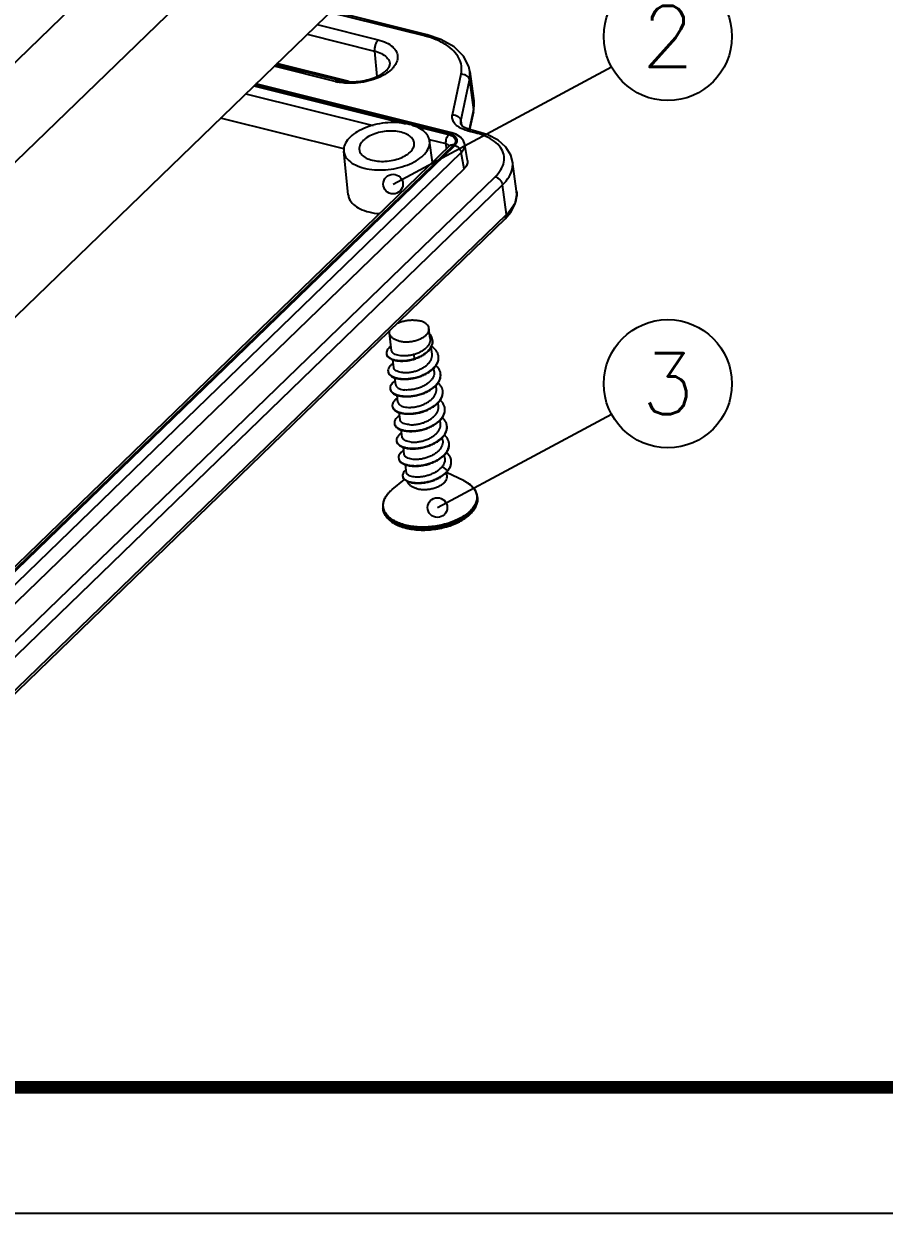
# Model space of a CAD drawing. Header units: millimetres. Extents: x 424 to 1788, y -1993 to 196.
# Drawn here: x 557.78 to 585.14, y 34.84 to 72.64 of the extents above; entities that cross this region are included whole.
import ezdxf
from ezdxf.enums import TextEntityAlignment as Align

# ---------------------------------------------------------------- set-up
doc = ezdxf.new("R2010")
doc.units = ezdxf.units.MM
doc.layers.add('dim', color=3, linetype='Continuous', lineweight=9)
doc.layers.add('from', color=7, linetype='Continuous')
doc.styles.add('TXT', font='txt.shx', dxfattribs={"bigfont": 'gbcbig.shx'})
doc.dimstyles.new('ISO', dxfattribs={"dimscale": 0.6, "dimtxt": 2.5, "dimasz": 2.5, "dimexe": 1.25, "dimexo": 0.625, "dimtad": 0, "dimdsep": 46, "dimtxsty": 'Standard', "dimblk": 'OPEN', "dimcen": 0, "dimclrd": 4, "dimclre": 4, "dimadec": 0, "dimazin": 0, "dimtfac": 1, "dimtofl": 0, "dimtmove": 0, "dimatfit": 3, "dimfxl": 1, "dimarcsym": 0})

# ---------------------------------------------------------------- blocks, each defined once
blk = doc.blocks.new('_Open')
at = {"color": 0, "linetype": 'ByBlock', "lineweight": -2}
for p, q in [((-1, 0.167), (0, 0)), ((-1, -0.167), (0, 0)), ((0, 0), (-1, 0))]:
    blk.add_line(p, q, dxfattribs=at)
blk = doc.blocks.new('*u43')
at = {"color": 7, "linetype": 'Continuous'}
for p, q in [((-7.239, -2.163, 0), (30.49, 34.334, 0)), ((-4.408, -5.195, 0), (33.321, 31.301, 0)), ((-3.347, -13.121, 0), (34.799, 23.779, 0)), ((32.772, 15.166, 0), (27.304, 16.529, 0)), ((32.927, 15.226, 0), (27.386, 16.608, 0)), ((26.573, 15.822, 0), (30.099, 14.942, 0)), ((25.996, 15.264, 0), (29.887, 14.294, 0)), ((29.887, 14.294, 0), (30.014, 12.823, 0)), ((27.61, 12.535, 0), (24.084, 13.414, 0)), ((27.782, 12.602, 0), (24.174, 13.501, 0)), ((28.421, 12.526, 0), (24.242, 13.567, 0)), ((35.38, 12.605, 0), (35.402, 13.109, 0)), ((35.401, 13.116, 0), (35.63, 11.408, 0)), ((34.357, 9.571, 0), (23.03, 12.395, 0)), ((34.392, 10.615, 0), (34.89, 12.968, 0)), ((34.882, 10.252, 0), (35.38, 12.605, 0)), ((35.38, 12.605, 0), (35.609, 10.897, 0)), ((22.446, 11.83, 0), (29.801, 9.996, 0)), ((22.91, 12.278, 0), (31.684, 10.091, 0)), ((34.219, 9.518, 0), (22.958, 12.325, 0)), ((35.604, 10.779, 0), (35.645, 11.148, 0)), ((35.63, 11.408, 0), (35.609, 10.897, 0)), ((35.645, 11.148, 0), (35.63, 11.408, 0)), ((28.112, 8.64, 0), (20.986, 10.417, 0)), ((35.609, 10.897, 0), (35.366, 9.752, 0)), ((35.604, 10.779, 0), (35.386, 9.748, 0)), ((35.604, 10.779, 0), (35.609, 10.897, 0)), ((32.081, 9.992, 0), (34.171, 9.471, 0)), ((34.876, 10.102, 0), (34.882, 10.252, 0)), ((34.876, 10.099, 0), (34.876, 10.102, 0)), ((34.882, 10.252, 0), (34.912, 10.028, 0)), ((35.707, 9.572, 0), (35.3, 9.673, 0)), ((35.862, 9.632, 0), (35.455, 9.733, 0)), ((33.049, 9.186, 0), (34.001, 8.949, 0)), ((33.248, 7.878, 0), (33.072, 9.111, 0)), ((34.001, 8.949, 0), (34.03, 8.634, 0)), ((34.212, 8.81, 0), (-3.93, -28.086, 0)), ((34.449, 8.856, 0), (-3.693, -28.039, 0)), ((-3.615, -28.059, 0), (34.527, 8.837, 0)), ((-3.237, -28.463, 0), (34.904, 8.433, 0)), ((28.363, 5.99, 0), (28.109, 8.506, 0)), ((35.06, 7.487, 0), (34.904, 8.433, 0)), ((35.261, 7.973, 0), (35.099, 8.902, 0)), ((37.866, 7.907, 0), (37.866, 7.909, 0)), ((38.1, 6.197, 0), (37.866, 7.907, 0)), ((35.06, 7.487, 0), (-3.082, -29.408, 0)), ((-1.266, -29.85, 0), (36.857, 7.028, 0)), ((-0.84, -30.318, 0), (37.283, 6.56, 0)), ((37.517, 4.85, 0), (37.283, 6.56, 0)), ((37.517, 4.85, 0), (-0.625, -32.046, 0)), ((37.442, 4.593, 0), (-0.7, -32.303, 0)), ((30.873, -3.005, 0), (30.753, -2.014, 0)), ((33.107, -2.316, 0), (33.036, -1.735, 0)), ((32.148, -3.247, 0), (32.193, -3.478, 0)), ((33.216, -3.212, 0), (33.167, -2.809, 0)), ((30.994, -3.992, 0), (30.938, -3.537, 0)), ((32.19, -3.479, 0), (32.193, -3.478, 0)), ((32.193, -3.478, 0), (32.196, -3.503, 0)), ((33.338, -4.216, 0), (33.315, -4.028, 0)), ((31.117, -4.996, 0), (31.066, -4.585, 0)), ((33.461, -5.22, 0), (33.438, -5.034, 0)), ((31.239, -6, 0), (31.189, -5.59, 0)), ((33.583, -6.224, 0), (33.56, -6.034, 0)), ((31.362, -7.004, 0), (31.312, -6.597, 0)), ((33.706, -7.228, 0), (33.683, -7.039, 0)), ((31.484, -8.008, 0), (31.434, -7.598, 0)), ((33.828, -8.232, 0), (33.806, -8.047, 0)), ((31.607, -9.012, 0), (31.556, -8.601, 0)), ((31.735, -10.068, 0), (31.679, -9.608, 0)), ((33.951, -9.236, 0), (33.928, -9.046, 0)), ((33.795, -9.717, 0), (34.112, -9.96, 0)), ((34.077, -10.269, 0), (34.05, -10.05, 0)), ((35.061, -10.541, 0), (34.052, -10.049, 0)), ((34.112, -9.96, 0), (34.115, -9.985, 0)), ((30.904, -11.049, 0), (31.613, -10.455, 0)), ((35.839, -11.498, 0), (35.833, -11.449, 0)), ((30.379, -12.164, 0), (30.373, -12.115, 0))]:
    blk.add_line(p, q, dxfattribs=at)
at = {"color": 7, "linetype": 'Continuous', "elevation": 0}
for points in [[(35.402, 13.109), (35.342, 13.393), (35.029, 14.003), (34.485, 14.534), (33.724, 14.962), (32.927, 15.226)], [(35.088, 9.875), (34.946, 9.98), (34.886, 10.065), (34.876, 10.102)], [(35.455, 9.733), (35.309, 9.776), (35.088, 9.875)], [(37.865, 7.909), (37.766, 8.276), (37.479, 8.739), (37.028, 9.135), (36.431, 9.448), (35.862, 9.632)], [(35.099, 8.902), (35.032, 9.098), (34.858, 9.321), (34.592, 9.49), (34.357, 9.571)], [(34.225, 8.821), (34.227, 8.827), (34.212, 8.81)], [(37.442, 4.593), (37.77, 4.975), (38.027, 5.474), (38.114, 5.986), (38.099, 6.203)]]:
    blk.add_lwpolyline(points, dxfattribs=at)
at = {"color": 7, "linetype": 'Continuous'}
for centre, radius, start, end in [((31.432, 9.79, 0), 5.54, 74.67369, 76.00135), ((28.359, 15.541, 0), 3.098, 256.01902, 258.96695), ((34.664, 5.389, 0), 4.31, 74.31553, 76.00211), ((34.067, 8.751, 0), 0.151, 22.11927, 24.96565), ((36.863, 6.041, 0), 1.247, 348.39477, 350.95831), ((32.687, -2.475, 0), 0.563, 4.37585, 6.92365), ((30.84, -3.15, 0), 0.265, 186.77075, 194.64991), ((32.955, -3.415, 0), 0.633, 4.67049, 6.95056), ((31.434, -1.077, 0), 2.543, 287.44424, 287.57628), ((30.943, -4.171, 0), 0.278, 186.75489, 194.64402), ((33.085, -4.418, 0), 0.626, 4.62556, 6.91569), ((31.055, -5.176, 0), 0.268, 186.92818, 192.17839), ((33.219, -5.421, 0), 0.614, 4.65322, 6.99949), ((31.198, -6.176, 0), 0.288, 187.15935, 192.1282), ((33.325, -6.427, 0), 0.631, 4.68164, 6.97397), ((31.316, -7.182, 0), 0.283, 186.84109, 197.23808), ((33.448, -7.43, 0), 0.631, 4.63647, 6.91692), ((31.422, -8.188, 0), 0.267, 186.77722, 192.07496), ((33.587, -8.433, 0), 0.614, 4.64282, 6.96607), ((31.56, -9.189, 0), 0.282, 187.1636, 192.19916), ((33.7, -9.439, 0), 0.624, 1.72404, 7.00263), ((31.761, -10.22, 0), 0.254, 187.13765, 192.7807), ((33.187, -9.19, 0), 1.203, 319.47453, 320.21916), ((33.193, -9.217, 0), 1.2, 320.21833, 321.12392), ((31.441, -12.021, 0), 1.061, 156.52114, 156.76113), ((31.773, -12.217, 0), 1.448, 141.95467, 145.56922), ((35.046, -11.544, 0), 0.793, 3.40268, 6.92827), ((31.15, -12.021, 0), 0.782, 186.93564, 190.49675), ((32.511, -10.016, 0), 3.351, 255.30744, 256.00251)]:
    blk.add_arc(centre, radius, start, end, dxfattribs=at)
for points, start_tangent, end_tangent in [([(32.772, 15.166, 0), (32.865, 15.224, 0), (32.927, 15.226, 0)], (0.718749, 0.695269), (0.97624, -0.216694)), ([(34.89, 12.968, 0), (34.909, 13.433, 0), (34.767, 13.88, 0), (34.469, 14.29, 0), (34.026, 14.65, 0), (33.453, 14.945, 0), (32.896, 15.134, 0)], (0.206769, 0.97839), (-0.964408, 0.264419)), ([(30.099, 14.942, 0), (30.006, 14.819, 0), (29.933, 14.654, 0), (29.892, 14.47, 0), (29.887, 14.294, 0)], (-0.718749, -0.695269), (0.086257, -0.996273)), ([(30.099, 14.942, 0), (30.575, 14.773, 0), (30.939, 14.532, 0), (31.159, 14.236, 0), (31.223, 13.906, 0), (31.124, 13.565, 0), (30.993, 13.368, 0)], (0.9703, -0.241905), (-0.63316, -0.774021)), ([(29.887, 14.294, 0), (30.296, 14.143, 0), (30.592, 13.928, 0), (30.751, 13.665, 0), (30.774, 13.536, 0)], (0.9703, -0.241905), (0.057088, -0.998369)), ([(30.993, 13.368, 0), (30.871, 13.236, 0), (30.479, 12.941, 0), (29.977, 12.701, 0), (29.397, 12.531, 0), (28.781, 12.445, 0), (28.169, 12.446, 0), (27.766, 12.5, 0)], (-0.63316, -0.774021), (-0.981457, 0.191683)), ([(27.782, 12.602, 0), (28.212, 12.53, 0), (28.697, 12.519, 0), (29.2, 12.574, 0), (29.679, 12.691, 0), (30.097, 12.856, 0), (30.422, 13.05, 0), (30.639, 13.245, 0), (30.75, 13.416, 0), (30.775, 13.537, 0)], (0.9703, -0.241905), (-0.059281, 0.998241)), ([(27.61, 12.535, 0), (27.711, 12.599, 0), (27.782, 12.601, 0)], (0.718749, 0.695269), (0.975959, -0.217954)), ([(34.89, 12.968, 0), (35.063, 12.944, 0), (35.217, 12.866, 0), (35.328, 12.747, 0), (35.38, 12.605, 0)], (0.999745, 0.022599), (0.13124, -0.991351)), ([(34.756, 9.899, 0), (34.68, 9.953, 0), (34.488, 10.152, 0), (34.391, 10.377, 0), (34.392, 10.615, 0)], (-0.8367, 0.547661), (0.207107, 0.978318)), ([(34.392, 10.615, 0), (34.565, 10.591, 0), (34.719, 10.513, 0), (34.83, 10.394, 0), (34.882, 10.252, 0)], (0.999745, 0.022599), (0.13124, -0.991351)), ([(31.898, 10.057, 0), (31.306, 10.151, 0), (30.665, 10.152, 0), (30.019, 10.06, 0), (29.412, 9.882, 0), (28.886, 9.63, 0), (28.476, 9.321, 0), (28.21, 8.976, 0), (28.106, 8.619, 0), (28.109, 8.506, 0)], (-0.9703, 0.241905), (0.104394, -0.994536)), ([(31.428, 9.602, 0), (31.013, 9.665, 0), (30.562, 9.656, 0), (30.117, 9.579, 0), (29.706, 9.436, 0), (29.371, 9.244, 0), (29.132, 9.012, 0), (29.013, 8.766, 0), (29.003, 8.609, 0)], (-0.9703, 0.241905), (0.09649, -0.995334)), ([(33.071, 9.111, 0), (33.012, 9.314, 0), (32.781, 9.624, 0), (32.401, 9.878, 0), (31.898, 10.057, 0)], (-0.144009, 0.989576), (-0.9703, 0.241905)), ([(35.3, 9.673, 0), (34.957, 9.79, 0), (34.756, 9.899, 0)], (-0.970276, 0.241999), (-0.8367, 0.547661)), ([(35.3, 9.673, 0), (35.393, 9.731, 0), (35.454, 9.732, 0)], (0.718749, 0.695269), (0.976317, -0.216347)), ([(35.707, 9.572, 0), (35.8, 9.63, 0), (35.861, 9.631, 0)], (0.718749, 0.695269), (0.976276, -0.216531)), ([(29.286, 7.53, 0), (29.878, 7.436, 0), (30.519, 7.435, 0), (31.165, 7.527, 0), (31.772, 7.705, 0), (32.298, 7.957, 0), (32.708, 8.266, 0), (32.974, 8.611, 0), (33.078, 8.968, 0), (33.071, 9.111, 0)], (0.9703, -0.241905), (-0.144009, 0.989576)), ([(29.756, 7.985, 0), (30.171, 7.923, 0), (30.622, 7.931, 0), (31.067, 8.009, 0), (31.478, 8.151, 0), (31.813, 8.344, 0), (32.052, 8.575, 0), (32.171, 8.821, 0), (32.178, 8.997, 0)], (0.9703, -0.241905), (-0.136045, 0.990703)), ([(32.178, 8.997, 0), (32.163, 9.068, 0), (32.028, 9.291, 0), (31.775, 9.474, 0), (31.428, 9.602, 0)], (-0.136045, 0.990703), (-0.9703, 0.241905)), ([(34.171, 9.471, 0), (34.096, 9.371, 0), (34.038, 9.238, 0), (34.004, 9.09, 0), (34.001, 8.949, 0)], (-0.718745, -0.695274), (0.09195, -0.995764)), ([(34.001, 8.949, 0), (34.078, 8.923, 0), (34.146, 8.883, 0), (34.197, 8.828, 0), (34.204, 8.815, 0)], (0.970321, -0.241821), (0.422025, -0.906584)), ([(34.171, 9.471, 0), (34.315, 9.423, 0), (34.443, 9.348, 0)], (0.970291, -0.24194), (0.793091, -0.609104)), ([(34.219, 9.518, 0), (34.3, 9.569, 0), (34.357, 9.571, 0)], (0.718749, 0.695269), (0.976001, -0.217768)), ([(34.572, 9.337, 0), (34.522, 9.381, 0), (34.47, 9.417, 0), (34.417, 9.446, 0), (34.365, 9.47, 0), (34.314, 9.489, 0), (34.266, 9.505, 0), (34.219, 9.518, 0)], (-0.699062, 0.715061), (-0.970301, 0.241901)), ([(34.443, 9.348, 0), (34.538, 9.245, 0), (34.576, 9.119, 0), (34.545, 8.986, 0), (34.449, 8.856, 0)], (0.793091, -0.609104), (-0.719563, -0.694427)), ([(34.527, 8.837, 0), (34.558, 8.869, 0), (34.588, 8.906, 0), (34.616, 8.947, 0), (34.64, 8.992, 0), (34.657, 9.042, 0), (34.667, 9.097, 0), (34.665, 9.157, 0), (34.648, 9.221, 0), (34.616, 9.283, 0), (34.572, 9.337, 0)], (0.718754, 0.695264), (-0.699062, 0.715061)), ([(36.857, 7.028, 0), (37.194, 7.445, 0), (37.364, 7.88, 0), (37.358, 8.31, 0), (37.176, 8.713, 0), (36.826, 9.07, 0), (36.327, 9.361, 0), (35.83, 9.539, 0)], (0.718586, 0.695438), (-0.962716, 0.270513)), ([(28.109, 8.506, 0), (28.172, 8.273, 0), (28.403, 7.963, 0), (28.783, 7.71, 0), (29.286, 7.53, 0)], (0.104394, -0.994536), (0.9703, -0.241905)), ([(29.003, 8.609, 0), (29.021, 8.519, 0), (29.156, 8.296, 0), (29.409, 8.113, 0), (29.756, 7.985, 0)], (0.09649, -0.995334), (0.9703, -0.241905)), ([(34.449, 8.856, 0), (34.325, 8.864, 0), (34.226, 8.822, 0), (34.212, 8.81, 0)], (-0.9703, 0.241905), (-0.717172, -0.696897)), ([(34.527, 8.837, 0), (34.656, 8.781, 0), (34.772, 8.686, 0), (34.859, 8.563, 0), (34.904, 8.433, 0)], (0.9703, -0.241903), (0.162232, -0.986753)), ([(34.904, 8.433, 0), (34.948, 8.478, 0), (34.991, 8.53, 0), (35.031, 8.588, 0), (35.064, 8.653, 0), (35.09, 8.724, 0), (35.103, 8.802, 0), (35.101, 8.888, 0), (35.099, 8.901, 0)], (0.718761, 0.695257), (-0.172609, 0.98499)), ([(35.261, 7.973, 0), (35.263, 7.96, 0), (35.228, 7.722, 0), (35.06, 7.487, 0)], (0.174747, -0.984613), (-0.718749, -0.695269)), ([(37.283, 6.56, 0), (37.664, 7.032, 0), (37.855, 7.522, 0), (37.866, 7.907, 0)], (0.718071, 0.69597), (-0.132561, 0.991175)), ([(36.857, 7.028, 0), (37.006, 6.964, 0), (37.139, 6.852, 0), (37.236, 6.711, 0), (37.284, 6.56, 0)], (0.9703, -0.241905), (0.129491, -0.991581)), ([(38.099, 6.197, 0), (38.094, 5.845, 0)], (0.132563, -0.991175), (-0.157133, -0.987577)), ([(28.364, 5.99, 0), (28.428, 5.752, 0), (28.663, 5.436, 0), (29.051, 5.177, 0), (29.565, 4.994, 0)], (0.104406, -0.994535), (0.9703, -0.241905)), ([(38.084, 5.79, 0), (37.898, 5.322, 0), (37.517, 4.85, 0)], (-0.2011, -0.979571), (-0.718001, -0.696043)), ([(29.565, 4.994, 0), (30.168, 4.898, 0)], (0.9703, -0.241905), (0.997058, -0.076645)), ([(37.442, 4.593, 0), (37.506, 4.697, 0), (37.517, 4.85, 0)], (0.715264, 0.698854), (-0.129491, 0.991581)), ([(31.203, -1.438, 0), (31.351, -1.374, 0), (31.573, -1.305, 0), (31.808, -1.262, 0), (32.047, -1.245, 0), (32.279, -1.256, 0), (32.495, -1.293, 0)], (0.894918, 0.44623), (0.9703, -0.241905)), ([(33.035, -1.735, 0), (33.02, -1.666, 0), (32.952, -1.547, 0), (32.839, -1.442, 0), (32.684, -1.357, 0), (32.495, -1.293, 0)], (-0.121647, 0.992573), (-0.9703, 0.241905)), ([(30.753, -2.014, 0), (30.751, -1.955, 0), (30.77, -1.856, 0)], (-0.121647, 0.992573), (0.320386, 0.947287)), ([(31.293, -2.456, 0), (31.104, -2.393, 0), (30.949, -2.307, 0), (30.836, -2.202, 0), (30.769, -2.083, 0), (30.753, -2.014, 0)], (-0.9703, 0.241905), (-0.121647, 0.992573)), ([(31.293, -2.456, 0), (31.509, -2.494, 0), (31.741, -2.504, 0), (31.98, -2.488, 0), (32.215, -2.444, 0), (32.437, -2.375, 0), (32.634, -2.285, 0), (32.799, -2.177, 0), (32.925, -2.055, 0), (33.006, -1.926, 0), (33.038, -1.794, 0), (33.035, -1.735, 0)], (0.9703, -0.241905), (-0.121647, 0.992573)), ([(33.246, -2.407, 0), (33.243, -2.386, 0), (33.197, -2.237, 0), (33.112, -2.098, 0), (33.078, -2.059, 0)], (-0.1206, 0.992701), (-0.671581, 0.740931)), ([(33.106, -2.316, 0), (33.104, -2.45, 0), (33.062, -2.594, 0), (32.982, -2.733, 0), (32.868, -2.862, 0), (32.721, -2.983, 0), (32.546, -3.09, 0), (32.351, -3.179, 0), (32.148, -3.247, 0)], (0.120904, -0.992664), (-0.963389, -0.268106)), ([(32.193, -3.478, 0), (32.43, -3.39, 0), (32.648, -3.281, 0), (32.84, -3.154, 0), (33, -3.012, 0), (33.123, -2.86, 0), (33.206, -2.703, 0), (33.246, -2.543, 0), (33.248, -2.432, 0)], (0.954009, 0.299778), (-0.07635, 0.997081)), ([(32.202, -3.501, 0), (32.433, -3.415, 0), (32.651, -3.306, 0), (32.843, -3.179, 0), (33.003, -3.037, 0), (33.126, -2.885, 0), (33.209, -2.728, 0), (33.249, -2.568, 0), (33.249, -2.432, 0)], (0.953316, 0.301976), (-0.1206, 0.992701)), ([(30.844, -2.765, 0), (30.841, -2.766, 0), (30.709, -2.874, 0), (30.62, -2.988, 0), (30.578, -3.104, 0), (30.576, -3.181, 0)], (-0.831727, -0.555184), (0.118494, -0.992955)), ([(30.58, -3.206, 0), (30.586, -3.242, 0), (30.638, -3.346, 0), (30.735, -3.439, 0), (30.872, -3.515, 0), (31.045, -3.572, 0), (31.247, -3.607, 0), (31.471, -3.618, 0), (31.71, -3.605, 0), (31.954, -3.566, 0), (32.196, -3.503, 0)], (0.118494, -0.992955), (0.954009, 0.299778)), ([(30.583, -3.217, 0), (30.635, -3.321, 0), (30.732, -3.414, 0), (30.869, -3.49, 0), (31.042, -3.547, 0), (31.244, -3.582, 0), (31.468, -3.593, 0), (31.707, -3.58, 0), (31.951, -3.541, 0), (32.19, -3.479, 0)], (0.253551, -0.967322), (0.95441, 0.298498)), ([(30.67, -4.229, 0), (30.678, -4.267, 0), (30.734, -4.379, 0), (30.84, -4.479, 0), (30.991, -4.561, 0), (31.182, -4.622, 0), (31.406, -4.659, 0), (31.656, -4.669, 0), (31.923, -4.651, 0), (32.197, -4.604, 0), (32.468, -4.53, 0), (32.728, -4.429, 0), (32.966, -4.305, 0), (33.176, -4.159, 0), (33.348, -3.997, 0), (33.478, -3.824, 0), (33.56, -3.643, 0), (33.591, -3.46, 0), (33.587, -3.364, 0)], (0.11822, -0.992987), (-0.121015, 0.992651)), ([(30.674, -4.242, 0), (30.731, -4.354, 0), (30.837, -4.454, 0), (30.988, -4.536, 0), (31.179, -4.597, 0), (31.403, -4.634, 0), (31.653, -4.644, 0), (31.92, -4.626, 0), (32.194, -4.579, 0), (32.465, -4.505, 0), (32.725, -4.404, 0), (32.963, -4.279, 0), (33.172, -4.134, 0), (33.345, -3.972, 0), (33.474, -3.799, 0), (33.557, -3.618, 0), (33.588, -3.435, 0), (33.586, -3.364, 0)], (0.253453, -0.967348), (-0.081426, 0.996679)), ([(31.398, -3.316, 0), (31.227, -3.284, 0), (31.081, -3.233, 0), (30.972, -3.166, 0), (30.902, -3.087, 0), (30.874, -3.005, 0)], (-0.993521, 0.11365), (-0.123392, 0.992358)), ([(32.148, -3.247, 0), (31.954, -3.291, 0), (31.759, -3.318, 0), (31.571, -3.326, 0), (31.398, -3.316, 0)], (-0.963389, -0.268106), (-0.993521, 0.11365)), ([(31.516, -4.282, 0), (31.714, -4.287, 0), (31.927, -4.268, 0), (32.147, -4.225, 0), (32.365, -4.158, 0), (32.573, -4.069, 0), (32.763, -3.959, 0), (32.928, -3.833, 0), (33.06, -3.693, 0), (33.155, -3.543, 0), (33.208, -3.389, 0), (33.218, -3.235, 0), (33.216, -3.212, 0)], (0.996245, -0.086581), (-0.121821, 0.992552)), ([(33.584, -3.339, 0), (33.568, -3.256, 0), (33.497, -3.085, 0), (33.377, -2.928, 0), (33.212, -2.789, 0), (33.186, -2.772, 0)], (-0.121015, 0.992651), (-0.835075, 0.550136)), ([(30.965, -3.759, 0), (30.956, -3.765, 0), (30.812, -3.877, 0), (30.716, -3.998, 0), (30.669, -4.121, 0), (30.667, -4.204, 0)], (-0.844246, -0.535956), (0.11822, -0.992987)), ([(31.516, -4.282, 0), (31.343, -4.255, 0), (31.197, -4.208, 0), (31.087, -4.143, 0), (31.018, -4.065, 0), (30.994, -3.992, 0)], (-0.996245, 0.086581), (-0.126151, 0.992011)), ([(33.706, -4.343, 0), (33.702, -4.312, 0), (33.646, -4.139, 0), (33.54, -3.977, 0), (33.44, -3.875, 0)], (-0.120448, 0.99272), (-0.750784, 0.660548)), ([(31.087, -4.763, 0), (30.973, -4.847, 0), (30.862, -4.966, 0), (30.8, -5.089, 0), (30.79, -5.208, 0)], (-0.843977, -0.536379), (0.120571, -0.992705)), ([(30.793, -5.233, 0), (30.793, -5.235, 0), (30.834, -5.351, 0), (30.926, -5.455, 0), (31.064, -5.543, 0), (31.244, -5.61, 0), (31.459, -5.655, 0), (31.702, -5.673, 0), (31.965, -5.663, 0), (32.238, -5.625, 0), (32.511, -5.559, 0), (32.775, -5.466, 0), (33.021, -5.348, 0), (33.239, -5.208, 0), (33.423, -5.051, 0), (33.566, -4.88, 0), (33.663, -4.701, 0), (33.71, -4.518, 0), (33.709, -4.368, 0)], (0.120571, -0.992705), (-0.120448, 0.99272)), ([(30.794, -5.232, 0), (30.831, -5.326, 0), (30.923, -5.43, 0), (31.061, -5.518, 0), (31.241, -5.585, 0), (31.456, -5.63, 0), (31.699, -5.648, 0), (31.962, -5.638, 0), (32.234, -5.6, 0), (32.508, -5.534, 0), (32.772, -5.441, 0), (33.018, -5.323, 0), (33.236, -5.183, 0), (33.42, -5.026, 0), (33.563, -4.855, 0), (33.66, -4.676, 0), (33.707, -4.493, 0), (33.709, -4.367, 0)], (0.210191, -0.97766), (-0.080682, 0.99674)), ([(33.338, -4.216, 0), (33.34, -4.234, 0), (33.331, -4.39, 0), (33.277, -4.546, 0), (33.184, -4.694, 0), (33.053, -4.834, 0), (32.887, -4.963, 0), (32.694, -5.074, 0), (32.487, -5.163, 0), (32.271, -5.228, 0), (32.05, -5.272, 0), (31.835, -5.291, 0), (31.639, -5.286, 0)], (0.121989, -0.992531), (-0.996245, 0.086581)), ([(30.915, -6.237, 0), (30.939, -6.321, 0), (31.016, -6.429, 0), (31.141, -6.522, 0), (31.309, -6.597, 0), (31.514, -6.648, 0), (31.75, -6.674, 0), (32.008, -6.673, 0), (32.279, -6.643, 0), (32.553, -6.585, 0), (32.82, -6.5, 0), (33.073, -6.389, 0), (33.3, -6.256, 0), (33.495, -6.103, 0), (33.651, -5.936, 0), (33.762, -5.759, 0), (33.824, -5.577, 0), (33.834, -5.395, 0), (33.832, -5.372, 0)], (0.124405, -0.992232), (-0.121772, 0.992558)), ([(30.917, -6.237, 0), (30.936, -6.296, 0), (31.013, -6.404, 0), (31.138, -6.497, 0), (31.306, -6.571, 0), (31.511, -6.623, 0), (31.747, -6.649, 0), (32.005, -6.648, 0), (32.275, -6.618, 0), (32.55, -6.56, 0), (32.817, -6.475, 0), (33.069, -6.364, 0), (33.297, -6.231, 0), (33.492, -6.078, 0), (33.648, -5.911, 0), (33.759, -5.734, 0), (33.821, -5.552, 0), (33.831, -5.372, 0)], (0.209897, -0.977723), (-0.08112, 0.996704)), ([(31.117, -4.996, 0), (31.141, -5.069, 0), (31.21, -5.147, 0), (31.32, -5.212, 0), (31.465, -5.259, 0), (31.639, -5.286, 0)], (0.126116, -0.992016), (0.996245, -0.086581)), ([(31.761, -6.29, 0), (31.958, -6.295, 0), (32.172, -6.276, 0), (32.393, -6.233, 0), (32.608, -6.167, 0), (32.815, -6.078, 0), (33.008, -5.968, 0), (33.175, -5.839, 0), (33.306, -5.7, 0), (33.4, -5.551, 0), (33.453, -5.395, 0), (33.463, -5.239, 0), (33.461, -5.22, 0)], (0.996245, -0.086581), (-0.122014, 0.992528)), ([(33.829, -5.347, 0), (33.79, -5.193, 0), (33.699, -5.028, 0), (33.565, -4.882, 0)], (-0.121772, 0.992558), (-0.748187, 0.663488)), ([(31.209, -5.768, 0), (31.138, -5.817, 0), (31.013, -5.934, 0), (30.936, -6.056, 0), (30.91, -6.179, 0), (30.912, -6.212, 0)], (-0.843488, -0.537147), (0.124405, -0.992232)), ([(31.239, -6, 0), (31.264, -6.073, 0), (31.333, -6.151, 0), (31.443, -6.216, 0), (31.587, -6.263, 0), (31.761, -6.29, 0)], (0.126085, -0.992019), (0.996245, -0.086581)), ([(33.854, -6.08, 0), (33.729, -5.924, 0), (33.685, -5.883, 0)], (-0.528153, 0.849149), (-0.750389, 0.660996)), ([(33.951, -6.351, 0), (33.93, -6.249, 0), (33.854, -6.08, 0)], (-0.121407, 0.992603), (-0.528153, 0.849149)), ([(31.332, -6.771, 0), (31.306, -6.788, 0), (31.167, -6.902, 0), (31.076, -7.023, 0), (31.035, -7.146, 0), (31.035, -7.216, 0)], (-0.843836, -0.5366), (0.119766, -0.992802)), ([(31.038, -7.241, 0), (31.049, -7.291, 0), (31.111, -7.403, 0), (31.221, -7.501, 0), (31.377, -7.581, 0), (31.572, -7.639, 0), (31.8, -7.673, 0), (32.052, -7.68, 0), (32.32, -7.659, 0), (32.594, -7.61, 0), (32.865, -7.532, 0), (33.122, -7.429, 0), (33.358, -7.302, 0), (33.564, -7.155, 0), (33.732, -6.991, 0), (33.856, -6.816, 0), (33.933, -6.635, 0), (33.959, -6.452, 0), (33.954, -6.376, 0)], (0.119766, -0.992802), (-0.121407, 0.992603)), ([(31.046, -7.266, 0), (31.108, -7.378, 0), (31.218, -7.475, 0), (31.374, -7.556, 0), (31.569, -7.614, 0), (31.797, -7.648, 0), (32.049, -7.655, 0), (32.317, -7.634, 0), (32.591, -7.584, 0), (32.861, -7.507, 0), (33.119, -7.404, 0), (33.355, -7.277, 0), (33.561, -7.129, 0), (33.729, -6.966, 0), (33.853, -6.791, 0), (33.93, -6.61, 0), (33.956, -6.427, 0), (33.954, -6.376, 0)], (0.297134, -0.954836), (-0.081606, 0.996665)), ([(31.884, -7.294, 0), (32.076, -7.299, 0), (32.282, -7.282, 0), (32.496, -7.241, 0), (32.709, -7.179, 0), (32.913, -7.094, 0), (33.101, -6.991, 0), (33.266, -6.87, 0), (33.402, -6.736, 0), (33.503, -6.593, 0), (33.565, -6.443, 0), (33.587, -6.293, 0), (33.583, -6.224, 0)], (0.996245, -0.086581), (-0.121263, 0.99262)), ([(31.16, -8.245, 0), (31.163, -8.26, 0), (31.21, -8.375, 0), (31.306, -8.477, 0), (31.449, -8.563, 0), (31.633, -8.628, 0), (31.852, -8.67, 0), (32.098, -8.685, 0), (32.362, -8.672, 0), (32.635, -8.631, 0), (32.908, -8.562, 0), (33.17, -8.466, 0), (33.413, -8.346, 0), (33.629, -8.204, 0), (33.809, -8.045, 0), (33.947, -7.873, 0), (34.038, -7.693, 0), (34.079, -7.511, 0), (34.077, -7.38, 0)], (0.118344, -0.992973), (-0.120457, 0.992719)), ([(31.161, -8.244, 0), (31.206, -8.35, 0), (31.303, -8.452, 0), (31.446, -8.538, 0), (31.63, -8.603, 0), (31.849, -8.645, 0), (32.094, -8.66, 0), (32.359, -8.647, 0), (32.632, -8.606, 0), (32.904, -8.537, 0), (33.167, -8.441, 0), (33.41, -8.321, 0), (33.626, -8.179, 0), (33.806, -8.02, 0), (33.944, -7.848, 0), (34.035, -7.668, 0), (34.076, -7.485, 0), (34.076, -7.379, 0)], (0.20909, -0.977896), (-0.080859, 0.996726)), ([(31.884, -7.294, 0), (31.71, -7.267, 0), (31.565, -7.22, 0), (31.455, -7.155, 0), (31.386, -7.077, 0), (31.362, -7.004, 0)], (-0.996245, 0.086581), (-0.126126, 0.992014)), ([(32.006, -8.298, 0), (32.204, -8.303, 0), (32.417, -8.284, 0), (32.637, -8.241, 0), (32.855, -8.174, 0), (33.064, -8.085, 0), (33.254, -7.975, 0), (33.418, -7.849, 0), (33.55, -7.709, 0), (33.645, -7.559, 0), (33.698, -7.405, 0), (33.708, -7.251, 0), (33.706, -7.228, 0)], (0.996245, -0.086581), (-0.121821, 0.992552)), ([(34.074, -7.355, 0), (34.066, -7.305, 0), (34.004, -7.133, 0), (33.893, -6.973, 0), (33.807, -6.887, 0)], (-0.120457, 0.992719), (-0.751106, 0.660182)), ([(31.455, -7.775, 0), (31.326, -7.871, 0), (31.221, -7.991, 0), (31.164, -8.114, 0), (31.157, -8.22, 0)], (-0.844239, -0.535966), (0.118344, -0.992973)), ([(32.006, -8.298, 0), (31.832, -8.271, 0), (31.687, -8.224, 0), (31.578, -8.16, 0), (31.509, -8.082, 0), (31.484, -8.008, 0)], (-0.996245, 0.086581), (-0.126127, 0.992014)), ([(33.828, -8.232, 0), (33.83, -8.251, 0), (33.821, -8.408, 0), (33.767, -8.564, 0), (33.673, -8.712, 0), (33.541, -8.852, 0), (33.375, -8.98, 0), (33.182, -9.091, 0), (32.974, -9.179, 0), (32.76, -9.245, 0), (32.54, -9.288, 0), (32.325, -9.307, 0), (32.129, -9.302, 0)], (0.122031, -0.992526), (-0.996245, 0.086581)), ([(34.197, -8.358, 0), (34.15, -8.187, 0), (34.054, -8.023, 0), (33.931, -7.893, 0)], (-0.12129, 0.992617), (-0.749425, 0.66209)), ([(31.576, -8.78, 0), (31.489, -8.841, 0), (31.369, -8.959, 0), (31.298, -9.081, 0), (31.278, -9.204, 0), (31.28, -9.224, 0)], (-0.843598, -0.536976), (0.124375, -0.992235)), ([(31.283, -9.249, 0), (31.313, -9.346, 0), (31.395, -9.452, 0), (31.524, -9.543, 0), (31.697, -9.615, 0), (31.906, -9.664, 0), (32.145, -9.687, 0), (32.404, -9.683, 0), (32.676, -9.65, 0), (32.95, -9.589, 0), (33.216, -9.501, 0), (33.466, -9.388, 0), (33.691, -9.252, 0), (33.882, -9.098, 0), (34.033, -8.929, 0), (34.139, -8.751, 0), (34.195, -8.569, 0), (34.2, -8.387, 0), (34.2, -8.384, 0)], (0.124375, -0.992235), (-0.12129, 0.992617)), ([(31.284, -9.248, 0), (31.31, -9.321, 0), (31.392, -9.427, 0), (31.521, -9.518, 0), (31.694, -9.59, 0), (31.903, -9.639, 0), (32.142, -9.662, 0), (32.401, -9.658, 0), (32.673, -9.625, 0), (32.947, -9.564, 0), (33.213, -9.476, 0), (33.463, -9.363, 0), (33.688, -9.227, 0), (33.879, -9.073, 0), (34.03, -8.904, 0), (34.135, -8.726, 0), (34.192, -8.544, 0), (34.199, -8.383, 0)], (0.211002, -0.977486), (-0.081037, 0.996711)), ([(34.319, -9.362, 0), (34.292, -9.242, 0), (34.21, -9.074, 0), (34.08, -8.921, 0), (34.053, -8.896, 0)], (-0.121763, 0.992559), (-0.749734, 0.661739)), ([(32.129, -9.302, 0), (31.955, -9.275, 0), (31.81, -9.228, 0), (31.7, -9.163, 0), (31.631, -9.085, 0), (31.607, -9.012, 0)], (-0.996245, 0.086581), (-0.126066, 0.992022)), ([(33.951, -9.236, 0), (33.953, -9.256, 0), (33.943, -9.412, 0), (33.889, -9.568, 0), (33.795, -9.717, 0)], (0.122027, -0.992527), (-0.617249, -0.786768)), ([(34.112, -9.96, 0), (34.232, -9.784, 0), (34.303, -9.602, 0), (34.323, -9.42, 0)], (0.639838, 0.76851), (-0.029915, 0.999552)), ([(34.127, -9.97, 0), (34.235, -9.809, 0), (34.306, -9.627, 0), (34.326, -9.445, 0), (34.322, -9.388, 0)], (0.627611, 0.778527), (-0.121763, 0.992559)), ([(31.715, -9.904, 0), (31.604, -10.002, 0), (31.534, -10.107, 0), (31.507, -10.215, 0), (31.509, -10.251, 0)], (-0.814395, -0.580311), (0.123999, -0.992282)), ([(31.512, -10.276, 0), (31.531, -10.345, 0), (31.598, -10.443, 0), (31.71, -10.529, 0), (31.785, -10.567, 0)], (0.123999, -0.992282), (0.913006, -0.407945)), ([(31.514, -10.276, 0), (31.528, -10.32, 0), (31.595, -10.418, 0), (31.707, -10.504, 0), (31.86, -10.573, 0), (32.05, -10.622, 0), (32.27, -10.648, 0), (32.513, -10.649, 0), (32.77, -10.624, 0), (33.032, -10.571, 0), (33.29, -10.492, 0), (33.536, -10.389, 0), (33.76, -10.264, 0), (33.954, -10.119, 0), (34.102, -9.972, 0)], (0.221001, -0.975274), (0.649771, 0.76013)), ([(32.254, -10.325, 0), (32.092, -10.306, 0), (31.953, -10.269, 0), (31.845, -10.216, 0), (31.773, -10.153, 0), (31.738, -10.082, 0), (31.736, -10.068, 0)], (-0.998147, 0.060855), (-0.115062, 0.993358)), ([(31.785, -10.567, 0), (31.863, -10.598, 0), (32.053, -10.647, 0), (32.273, -10.673, 0), (32.516, -10.674, 0), (32.773, -10.649, 0), (33.035, -10.596, 0), (33.293, -10.518, 0), (33.539, -10.414, 0), (33.763, -10.289, 0), (33.957, -10.144, 0), (34.115, -9.985, 0)], (0.913006, -0.407945), (0.639838, 0.76851)), ([(33.795, -9.717, 0), (33.664, -9.856, 0), (33.499, -9.985, 0), (33.307, -10.096, 0), (33.101, -10.187, 0), (32.885, -10.256, 0), (32.663, -10.303, 0), (32.449, -10.326, 0), (32.254, -10.325, 0)], (-0.617249, -0.786768), (-0.998147, 0.060855)), ([(32.335, -10.99, 0), (32.55, -11.028, 0), (32.783, -11.038, 0), (33.022, -11.021, 0), (33.257, -10.978, 0), (33.478, -10.909, 0), (33.676, -10.819, 0), (33.841, -10.711, 0), (33.967, -10.589, 0), (34.047, -10.46, 0), (34.079, -10.328, 0), (34.077, -10.269, 0)], (0.9703, -0.241905), (-0.12171, 0.992566)), ([(35.061, -10.541, 0), (35.16, -10.592, 0), (35.408, -10.758, 0), (35.6, -10.948, 0), (35.73, -11.156, 0), (35.795, -11.379, 0), (35.793, -11.61, 0), (35.726, -11.844, 0), (35.593, -12.075, 0), (35.399, -12.297, 0), (35.148, -12.505, 0), (34.847, -12.694, 0), (34.503, -12.859, 0), (34.124, -12.996, 0), (33.719, -13.101, 0), (33.3, -13.173, 0), (32.875, -13.209, 0), (32.456, -13.208, 0), (32.052, -13.171, 0), (31.674, -13.098, 0)], (0.898629, -0.43871), (-0.9703, 0.241905)), ([(32.335, -10.99, 0), (32.145, -10.927, 0), (31.991, -10.841, 0), (31.877, -10.736, 0), (31.81, -10.617, 0), (31.798, -10.569, 0)], (-0.9703, 0.241905), (-0.183936, 0.982938)), ([(35.833, -11.449, 0), (35.781, -11.241, 0), (35.677, -11.041, 0), (35.52, -10.855, 0), (35.313, -10.687, 0), (35.061, -10.541, 0)], (-0.12115, 0.992634), (-0.898682, 0.438601)), ([(30.904, -11.049, 0), (30.695, -11.25, 0), (30.535, -11.463, 0), (30.427, -11.682, 0), (30.374, -11.901, 0), (30.373, -12.115, 0)], (-0.766811, -0.641872), (0.12115, -0.992634)), ([(31.674, -13.098, 0), (31.332, -12.991, 0), (31.032, -12.853, 0), (30.784, -12.687, 0), (30.592, -12.498, 0), (30.462, -12.289, 0), (30.397, -12.067, 0), (30.399, -11.835, 0), (30.466, -11.603, 0)], (-0.9703, 0.241905), (0.394564, 0.918868)), ([(30.468, -11.599, 0), (30.579, -11.398, 0)], (0.398409, 0.917208), (0.565084, 0.825033)), ([(30.633, -11.325, 0), (30.75, -11.191, 0)], (0.615824, 0.787884), (0.696423, 0.717632)), ([(30.75, -11.191, 0), (30.793, -11.149, 0), (30.904, -11.049, 0)], (0.696423, 0.717632), (0.766792, 0.641895)), ([(35.837, -11.497, 0), (35.83, -11.668, 0), (35.761, -11.904, 0), (35.627, -12.138, 0), (35.431, -12.362, 0), (35.178, -12.573, 0), (34.873, -12.763, 0), (34.525, -12.93, 0), (34.142, -13.068, 0), (33.733, -13.175, 0), (33.309, -13.248, 0), (32.88, -13.284, 0), (32.456, -13.283, 0), (32.048, -13.246, 0), (31.666, -13.172, 0)], (0.059473, -0.99823), (-0.9703, 0.241905)), ([(35.839, -11.498, 0), (35.836, -11.717, 0), (35.767, -11.953, 0), (35.633, -12.187, 0), (35.437, -12.411, 0), (35.184, -12.622, 0), (34.879, -12.812, 0), (34.531, -12.979, 0), (34.148, -13.117, 0), (33.739, -13.224, 0), (33.315, -13.297, 0), (32.886, -13.333, 0), (32.462, -13.332, 0), (32.054, -13.295, 0), (31.672, -13.221, 0)], (0.12075, -0.992683), (-0.9703, 0.241905)), ([(31.7, -13.267, 0), (32.082, -13.341, 0), (32.487, -13.378, 0), (32.907, -13.378, 0), (33.331, -13.341, 0), (33.75, -13.268, 0), (34.154, -13.162, 0), (34.534, -13.023, 0), (34.879, -12.855, 0), (35.183, -12.662, 0), (35.437, -12.447, 0), (35.634, -12.217, 0), (35.767, -11.977, 0), (35.836, -11.735, 0), (35.839, -11.498, 0)], (0.9703, -0.241905), (-0.12115, 0.992634)), ([(31.672, -13.221, 0), (31.326, -13.113, 0), (31.023, -12.973, 0), (30.772, -12.806, 0), (30.578, -12.614, 0), (30.447, -12.403, 0), (30.381, -12.178, 0), (30.379, -12.164, 0)], (-0.9703, 0.241905), (-0.12075, 0.992683)), ([(30.379, -12.164, 0), (30.442, -12.4, 0), (30.573, -12.623, 0), (30.771, -12.829, 0), (31.03, -13.008, 0), (31.343, -13.155, 0), (31.661, -13.257, 0)], (0.12115, -0.992634), (0.967294, -0.253658)), ([(31.666, -13.172, 0), (31.32, -13.064, 0), (31.017, -12.924, 0), (30.766, -12.757, 0), (30.572, -12.565, 0), (30.441, -12.354, 0), (30.381, -12.163, 0)], (-0.9703, 0.241905), (-0.182009, 0.983297))]:
    blk.add_spline(points, degree=3, dxfattribs=dict(at, start_tangent=start_tangent, end_tangent=end_tangent))

msp = doc.modelspace()

# ---------------------------------------------------------------- linework, layer by layer
at = {"layer": 'from', "elevation": 0}
msp.add_lwpolyline([(423.975, 34.841), (656.134, 34.841), (656.134, 196.171), (423.975, 196.171)], close=True, dxfattribs=at)
at = {"layer": 'from', "const_width": 0.4, "elevation": 0}
msp.add_lwpolyline([(427.976, 38.842), (427.976, 192.17), (652.133, 192.17), (652.133, 38.842), (427.976, 38.842)], dxfattribs=at)
at = {"layer": 'from', "color": 4}
for centre in [(578.26, 72.238, 0), (578.26, 61.202, 0)]:
    msp.add_circle(centre, 2.037, dxfattribs=at)

# ---------------------------------------------------------------- block references
at = {"xscale": 0.55, "yscale": 0.55, "zscale": 0.55}
msp.add_blockref('*u43', (552.496, 63.913, 0), dxfattribs=at)

# ---------------------------------------------------------------- texts
at = {"layer": 'from', "color": 6, "style": 'TXT'}
for s, p in [('2', (578.26, 72.238, 0)), ('3', (578.26, 61.202, 0))]:
    msp.add_text(s, height=1.94, dxfattribs=at).set_placement(p, align=Align.MIDDLE)

# ---------------------------------------------------------------- leaders
at = {"layer": 'dim'}
for points in [[(569.524, 67.545, 0), (576.465, 71.274, 0)], [(570.933, 57.266, 0), (576.465, 60.238, 0)]]:
    msp.add_leader(points, dimstyle='ISO', override={"dimscale": 1, "dimasz": 1.25, "dimexo": 0.125, "dimadec": 2, "dimazin": 2, "dimldrblk": 'Small'}, dxfattribs=at)

doc.saveas('drawing.dxf')
